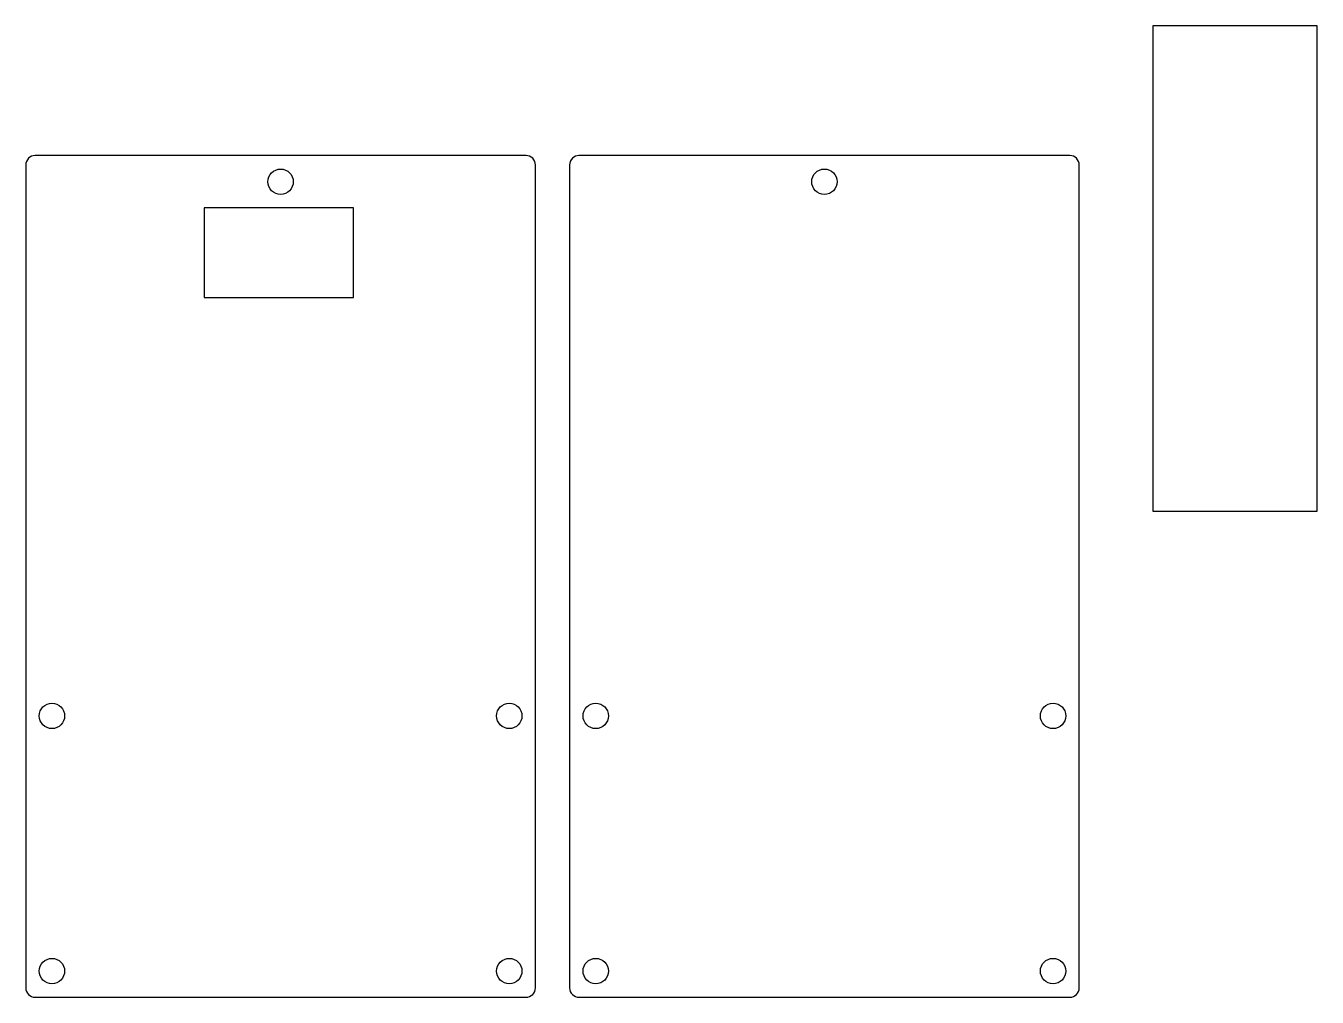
# Model space of a CAD drawing. Header units: millimetres. Extents: x 1 to 174, y 1 to 131.
import ezdxf

# ---------------------------------------------------------------- set-up
doc = ezdxf.new("R2010")
doc.units = ezdxf.units.MM
doc.header["$MEASUREMENT"] = 0

msp = doc.modelspace()

# ---------------------------------------------------------------- linework, layer by layer
msp.add_lwpolyline([(151.81, 65.74), (173.81, 65.74), (173.81, 130.74), (151.81, 130.74)], close=True)
for points in [[(2.14, 0.65), (67.88, 0.65, 0.414214), (69.13, 1.9), (69.13, 112.11, 0.414214), (67.88, 113.36), (2.14, 113.36, 0.414214), (0.89, 112.11), (0.89, 1.9, 0.414214)], [(74.96, 0.65), (140.7, 0.65, 0.414214), (141.95, 1.9), (141.95, 112.11, 0.414214), (140.7, 113.36), (74.96, 113.36, 0.414214), (73.71, 112.11), (73.71, 1.9, 0.414214)]]:
    msp.add_lwpolyline(points, format="xyb", close=True)
at = {"linetype": 'Continuous'}
msp.add_lwpolyline([(24.76, 94.36), (44.76, 94.36), (44.76, 106.36), (24.76, 106.36)], close=True, dxfattribs=at)
for centre in [(35.01, 109.86), (107.83, 109.86), (4.39, 38.32), (65.63, 38.32), (77.21, 38.32), (138.45, 38.32), (4.39, 4.15), (65.63, 4.15), (77.21, 4.15), (138.45, 4.15)]:
    msp.add_circle(centre, 1.7)

doc.saveas('drawing.dxf')
